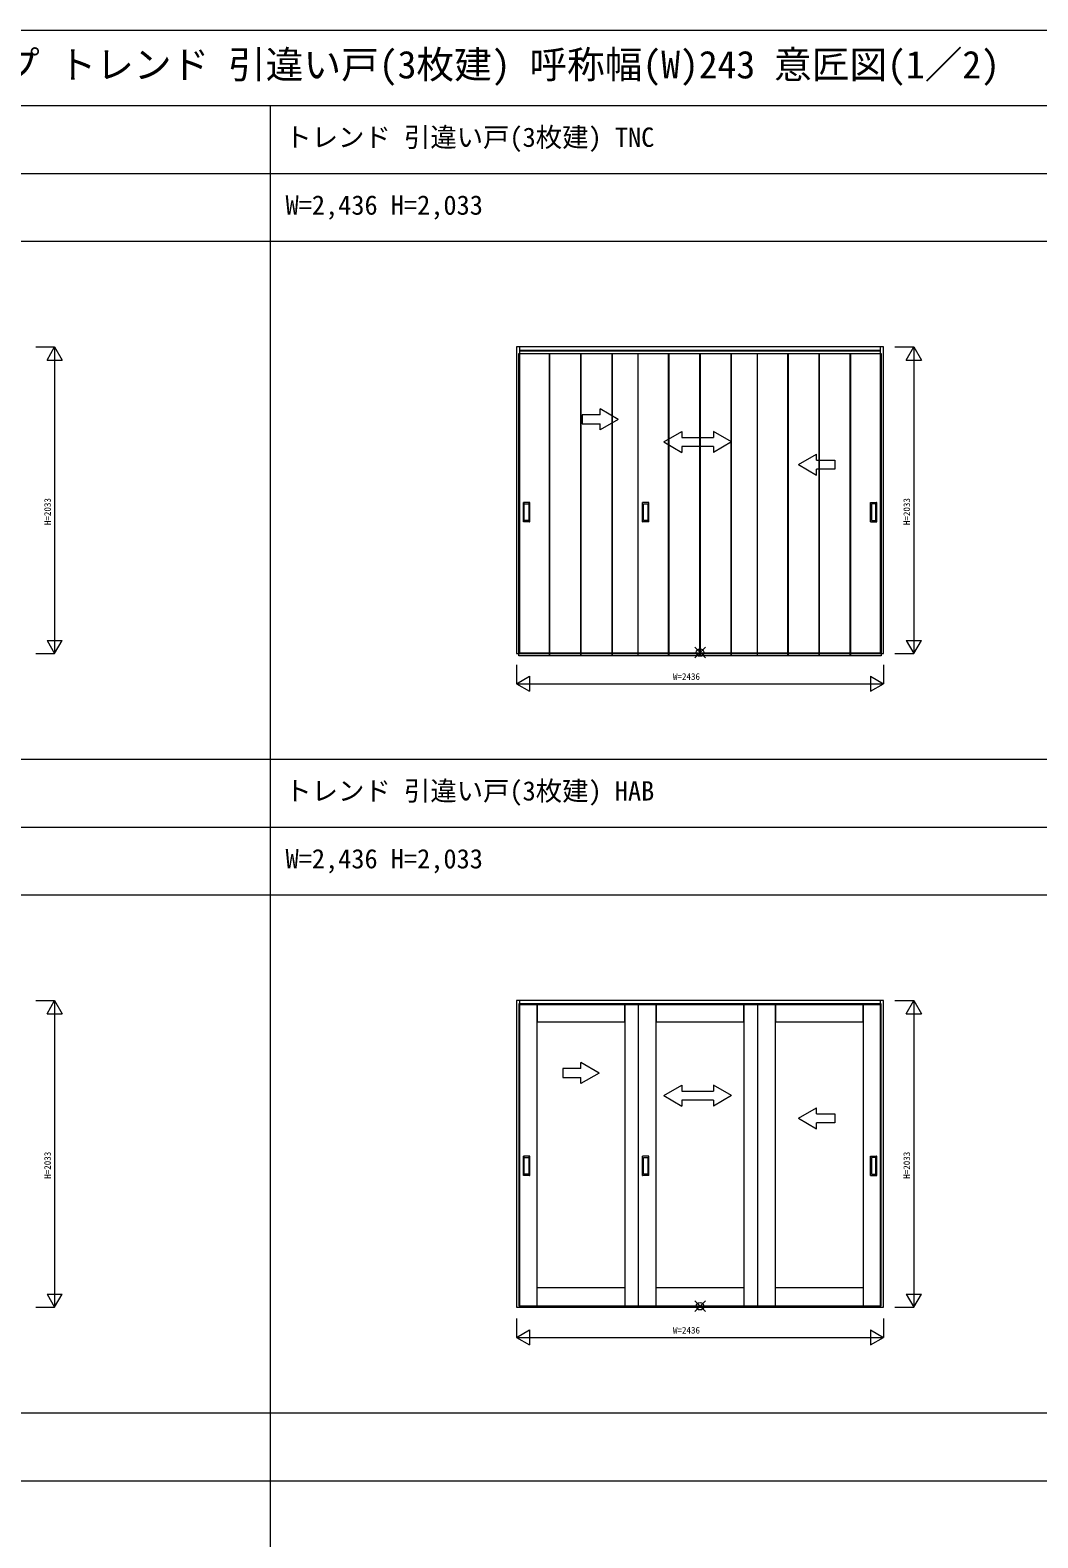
# Model space of a CAD drawing. Units: millimetres, scale not verified. Extents: x -14341 to 14341, y -10000 to 10000.
# Drawn here: x -4535 to 2150, y 1 to 10000 of the extents above; entities that cross this region are included whole.
import ezdxf
from ezdxf.enums import TextEntityAlignment as Align

# ---------------------------------------------------------------- set-up
doc = ezdxf.new("R2010")
doc.units = ezdxf.units.MM
doc.header["$LTSCALE"] = 50
doc.layers.add('0-0_0', color=7, linetype='Continuous')
for name, color, linetype, lineweight in [('0-1_YKK_F1', 7, 'Continuous', 18), ('0-2_YKK_IN', 1, 'Continuous', 18), ('0-3_YKK_A1', 4, 'Continuous', 18), ('0-4_YKK_N1', 2, 'Continuous', 18)]:
    doc.layers.add(name, color=color, linetype=linetype, lineweight=lineweight)
doc.styles.add('ＭＳ ゴシック', font='')
doc.styles.get('ＭＳ ゴシック').set_extended_font_data('MS Gothic')

msp = doc.modelspace()

# ---------------------------------------------------------------- linework, layer by layer
at = {"layer": '0-1_YKK_F1'}
for p, q in [((-14340.51, 10000), (14340.51, 10000)), ((-14340.51, 9500), (14159.49, 9500)), ((-2940.51, -10000), (-2940.51, 9500)), ((-14340.51, 9050), (14159.49, 9050)), ((-14340.51, 8600), (14159.49, 8600)), ((-14340.51, 5165), (14159.49, 5165)), ((-14340.51, 4715), (14159.49, 4715)), ((-14340.51, 4265), (14159.49, 4265)), ((-14340.51, 830), (14159.49, 830)), ((-14340.51, 380), (14159.49, 380))]:
    msp.add_line(p, q, dxfattribs=at)
at = {"layer": '0-2_YKK_IN'}
for p, q in [((-125.86, 5837.14), (-55.15, 5907.86)), ((-125.86, 5907.86), (-55.15, 5837.14)), ((-125.86, 1502.14), (-55.15, 1572.86)), ((-125.86, 1572.86), (-55.15, 1502.14))]:
    msp.add_line(p, q, dxfattribs=at)
for centre in [(-90.51, 5872.5), (-90.51, 1537.5)]:
    msp.add_circle(centre, 25, dxfattribs=at)
at = {"layer": '0-3_YKK_A1'}
for p, q in [((-1288.51, 7899), (-1288.51, 5866)), ((1107.49, 5866), (1107.49, 7899)), ((-1292.01, 7854.95), (-469.01, 7854.95)), ((-1292.01, 5850.95), (-1292.01, 7854.95)), ((1107.49, 7875), (-1288.51, 7875)), ((1107.49, 7872), (-1288.51, 7872)), ((-1090.26, 5850.95), (-1090.26, 7854.95)), ((-1086.26, 5850.95), (-1086.26, 7854.95)), ((-882.51, 5850.95), (-882.51, 7854.95)), ((-878.51, 5850.95), (-878.51, 7854.95)), ((-674.76, 5850.95), (-674.76, 7854.95)), ((-670.76, 5850.95), (-670.76, 7854.95)), ((-501.01, 7854.95), (319.99, 7854.95)), ((-501.01, 5850.95), (-501.01, 7854.95)), ((-299.76, 5850.95), (-299.76, 7854.95)), ((-295.76, 5850.95), (-295.76, 7854.95)), ((-92.51, 5850.95), (-92.51, 7854.95)), ((-88.51, 5850.95), (-88.51, 7854.95)), ((114.74, 5850.95), (114.74, 7854.95)), ((118.74, 5850.95), (118.74, 7854.95)), ((289.99, 5850.95), (289.99, 7854.95)), ((491.24, 5850.95), (491.24, 7854.95)), ((495.24, 5850.95), (495.24, 7854.95)), ((698.49, 5850.95), (698.49, 7854.95)), ((702.49, 5850.95), (702.49, 7854.95)), ((905.74, 5850.95), (905.74, 7854.95)), ((909.74, 5850.95), (909.74, 7854.95)), ((-633.01, 7419), (-753.01, 7488.28)), ((-753.01, 7449), (-753.01, 7488.28)), ((-633.01, 7419), (-753.01, 7349.72)), ((-753.01, 7349.72), (-753.01, 7389)), ((-331.01, 7269), (-211.01, 7338.28)), ((-211.01, 7338.28), (-211.01, 7299)), ((-211.01, 7299), (-1.01, 7299)), ((-1.01, 7338.28), (-1.01, 7299)), ((118.99, 7269), (-1.01, 7338.28)), ((-331.01, 7269), (-211.01, 7199)), ((-211.01, 7239), (-211.01, 7199)), ((-1.01, 7239), (-211.01, 7239)), ((118.99, 7269), (-1.01, 7199)), ((-1.01, 7239), (-1.01, 7199)), ((562.99, 7119), (682.99, 7188.28)), ((562.99, 7119), (682.99, 7049.72)), ((682.99, 7149), (682.99, 7188.28)), ((682.99, 7049.72), (682.99, 7089)), ((-1263.01, 6739.5), (-1263.01, 6867.5)), ((-1222.01, 6868.5), (-1262.01, 6868.5)), ((-1257.01, 6749.5), (-1257.01, 6857.5)), ((-1256.01, 6858.5), (-1228.01, 6858.5)), ((-1227.01, 6857.5), (-1227.01, 6749.5)), ((-1221.01, 6739.5), (-1221.01, 6867.5)), ((-472.01, 6739.5), (-472.01, 6867.5)), ((-431.01, 6868.5), (-471.01, 6868.5)), ((-466.01, 6749.5), (-466.01, 6857.5)), ((-465.01, 6858.5), (-437.01, 6858.5)), ((-436.01, 6857.5), (-436.01, 6749.5)), ((-430.01, 6739.5), (-430.01, 6867.5)), ((1039.99, 6739.5), (1039.99, 6867.5)), ((1040.99, 6868.5), (1080.99, 6868.5)), ((1045.99, 6857.5), (1045.99, 6749.5)), ((1074.99, 6858.5), (1046.99, 6858.5)), ((1075.99, 6749.5), (1075.99, 6857.5)), ((1081.99, 6739.5), (1081.99, 6867.5)), ((-1222.01, 6738.5), (-1262.01, 6738.5)), ((-1228.01, 6748.5), (-1256.01, 6748.5)), ((-431.01, 6738.5), (-471.01, 6738.5)), ((-437.01, 6748.5), (-465.01, 6748.5)), ((1040.99, 6738.5), (1080.99, 6738.5)), ((1046.99, 6748.5), (1074.99, 6748.5)), ((-469.01, 5850.95), (-1292.01, 5850.95)), ((-1288.51, 5870), (1107.49, 5870)), ((-1288.51, 5866), (1107.49, 5866)), ((319.99, 5850.95), (-501.01, 5850.95)), ((1110.99, 5850.95), (289.99, 5850.95)), ((-1288.51, 3564), (-1288.51, 1531)), ((1107.49, 3540), (-1288.51, 3540)), ((1107.49, 3537), (-1288.51, 3537)), ((1107.49, 1531), (1107.49, 3564)), ((-760.51, 3084), (-880.51, 3153.28)), ((-880.51, 3114), (-880.51, 3153.28)), ((-760.51, 3084), (-880.51, 3014.72)), ((-880.51, 3014.72), (-880.51, 3054)), ((-331.01, 2934), (-211.01, 3003.28)), ((-211.01, 3003.28), (-211.01, 2964)), ((-1.01, 3003.28), (-1.01, 2964)), ((118.99, 2934), (-1.01, 3003.28)), ((-331.01, 2934), (-211.01, 2864)), ((-211.01, 2964), (-1.01, 2964)), ((-211.01, 2904), (-211.01, 2864)), ((-1.01, 2904), (-211.01, 2904)), ((118.99, 2934), (-1.01, 2864)), ((-1.01, 2904), (-1.01, 2864)), ((562.99, 2784), (682.99, 2853.28)), ((682.99, 2814), (682.99, 2853.28)), ((562.99, 2784), (682.99, 2714.72)), ((682.99, 2714.72), (682.99, 2754)), ((-1263.01, 2404.5), (-1263.01, 2532.5)), ((-1222.01, 2533.5), (-1262.01, 2533.5)), ((-1257.01, 2414.5), (-1257.01, 2522.5)), ((-1256.01, 2523.5), (-1228.01, 2523.5)), ((-1227.01, 2522.5), (-1227.01, 2414.5)), ((-1221.01, 2404.5), (-1221.01, 2532.5)), ((-472.01, 2404.5), (-472.01, 2532.5)), ((-431.01, 2533.5), (-471.01, 2533.5)), ((-466.01, 2414.5), (-466.01, 2522.5)), ((-465.01, 2523.5), (-437.01, 2523.5)), ((-436.01, 2522.5), (-436.01, 2414.5)), ((-430.01, 2404.5), (-430.01, 2532.5)), ((1039.99, 2404.5), (1039.99, 2532.5)), ((1040.99, 2533.5), (1080.99, 2533.5)), ((1045.99, 2522.5), (1045.99, 2414.5)), ((1074.99, 2523.5), (1046.99, 2523.5)), ((1075.99, 2414.5), (1075.99, 2522.5)), ((1081.99, 2404.5), (1081.99, 2532.5)), ((-1222.01, 2403.5), (-1262.01, 2403.5)), ((-1228.01, 2413.5), (-1256.01, 2413.5)), ((-431.01, 2403.5), (-471.01, 2403.5)), ((-437.01, 2413.5), (-465.01, 2413.5)), ((1040.99, 2403.5), (1080.99, 2403.5)), ((1046.99, 2413.5), (1074.99, 2413.5)), ((-589.01, 1659), (-1172.01, 1659)), ((199.99, 1659), (-381.01, 1659)), ((990.99, 1659), (409.99, 1659)), ((-1288.51, 1535), (1107.49, 1535)), ((-1288.51, 1531), (1107.49, 1531)), ((-1172.01, 1539), (-589.01, 1539)), ((-589.01, 1539), (-469.01, 1539)), ((-381.01, 1539), (199.99, 1539)), ((199.99, 1539), (319.99, 1539)), ((409.99, 1539), (990.99, 1539))]:
    msp.add_line(p, q, dxfattribs=at)
for points in [[(1107.49, 5866), (1127.49, 5866), (1127.49, 7899), (-1308.51, 7899), (-1308.51, 5866), (-1288.51, 5866)], [(289.99, 7854.95), (1110.99, 7854.95), (1110.99, 5850.95)], [(-753.01, 7449), (-873.01, 7449), (-873.01, 7389), (-753.01, 7389)], [(682.99, 7149), (802.99, 7149), (802.99, 7089), (682.99, 7089)], [(1107.49, 1531), (1127.49, 1531), (1127.49, 3564), (-1308.51, 3564), (-1308.51, 1531), (-1288.51, 1531)], [(-469.01, 3543), (-589.01, 3543), (-589.01, 1539)], [(319.99, 3543), (199.99, 3543), (199.99, 1539)], [(-880.51, 3114), (-1000.51, 3114), (-1000.51, 3054), (-880.51, 3054)], [(682.99, 2814), (802.99, 2814), (802.99, 2754), (682.99, 2754)]]:
    msp.add_lwpolyline(points, dxfattribs=at)
for points in [[(-1292.01, 1539), (-1172.01, 1539), (-1172.01, 3543), (-1292.01, 3543)], [(-1172.01, 3423), (-589.01, 3423), (-589.01, 3543), (-1172.01, 3543)], [(-501.01, 1539), (-381.01, 1539), (-381.01, 3543), (-501.01, 3543)], [(-381.01, 3423), (199.99, 3423), (199.99, 3543), (-381.01, 3543)], [(289.99, 1539), (409.99, 1539), (409.99, 3543), (289.99, 3543)], [(409.99, 3423), (990.99, 3423), (990.99, 3543), (409.99, 3543)], [(990.99, 1539), (1110.99, 1539), (1110.99, 3543), (990.99, 3543)]]:
    msp.add_lwpolyline(points, close=True, dxfattribs=at)
for centre, start, end in [((-1262.01, 6867.5), 90, 180), ((-1256.01, 6857.5), 90, 180), ((-1228.01, 6857.5), 0, 90), ((-1222.01, 6867.5), 0, 90), ((-471.01, 6867.5), 90, 180), ((-465.01, 6857.5), 90, 180), ((-437.01, 6857.5), 0, 90), ((-431.01, 6867.5), 0, 90), ((1040.99, 6867.5), 90, 180), ((1046.99, 6857.5), 90, 180), ((1074.99, 6857.5), 360, 90), ((1080.99, 6867.5), 0, 90), ((-1262.01, 6739.5), 180, 270), ((-1256.01, 6749.5), 180, 270), ((-1228.01, 6749.5), 270, 0), ((-1222.01, 6739.5), 270, 0), ((-471.01, 6739.5), 180, 270), ((-465.01, 6749.5), 180, 270), ((-437.01, 6749.5), 270, 0), ((-431.01, 6739.5), 270, 0), ((1040.99, 6739.5), 180, 270), ((1046.99, 6749.5), 180, 270), ((1074.99, 6749.5), 270, 360), ((1080.99, 6739.5), 270, 0), ((-1262.01, 2532.5), 90, 180), ((-1256.01, 2522.5), 90, 180), ((-1228.01, 2522.5), 0, 90), ((-1222.01, 2532.5), 0, 90), ((-471.01, 2532.5), 90, 180), ((-465.01, 2522.5), 90, 180), ((-437.01, 2522.5), 0, 90), ((-431.01, 2532.5), 0, 90), ((1040.99, 2532.5), 90, 180), ((1046.99, 2522.5), 90, 180), ((1074.99, 2522.5), 360, 90), ((1080.99, 2532.5), 0, 90), ((-1262.01, 2404.5), 180, 270), ((-1256.01, 2414.5), 180, 270), ((-1228.01, 2414.5), 270, 0), ((-1222.01, 2404.5), 270, 0), ((-471.01, 2404.5), 180, 270), ((-465.01, 2414.5), 180, 270), ((-437.01, 2414.5), 270, 0), ((-431.01, 2404.5), 270, 0), ((1040.99, 2404.5), 180, 270), ((1046.99, 2414.5), 180, 270), ((1074.99, 2414.5), 270, 360), ((1080.99, 2404.5), 270, 0)]:
    msp.add_arc(centre, 1, start, end, dxfattribs=at)
at = {"layer": '0-4_YKK_N1'}
for p, q in [((-4497.51, 7899), (-4372.51, 7899)), ((-4372.51, 7899), (-4372.51, 5866)), ((1202.49, 7899), (1327.49, 7899)), ((1327.49, 7899), (1327.49, 5866)), ((-4422.51, 7812.4), (-4322.51, 7812.4)), ((1277.49, 7812.4), (1377.49, 7812.4)), ((-4422.51, 5952.6), (-4322.51, 5952.6)), ((1277.49, 5952.6), (1377.49, 5952.6)), ((-4497.51, 5866), (-4372.51, 5866)), ((1202.49, 5866), (1327.49, 5866)), ((-1308.51, 5666), (-1221.91, 5716)), ((-1221.91, 5716), (-1221.91, 5616)), ((1040.89, 5716), (1127.49, 5666)), ((1127.49, 5791), (1127.49, 5666)), ((-1308.51, 5666), (-1221.91, 5616)), ((-4497.51, 3564), (-4372.51, 3564)), ((-4372.51, 3564), (-4372.51, 1531)), ((1202.49, 3564), (1327.49, 3564)), ((1327.49, 3564), (1327.49, 1531)), ((-4422.51, 3477.4), (-4322.51, 3477.4)), ((1277.49, 3477.4), (1377.49, 3477.4)), ((-4422.51, 1617.6), (-4322.51, 1617.6)), ((1277.49, 1617.6), (1377.49, 1617.6)), ((-4497.51, 1531), (-4372.51, 1531)), ((1202.49, 1531), (1327.49, 1531)), ((1127.49, 1456), (1127.49, 1331)), ((-1308.51, 1331), (-1221.91, 1381)), ((-1308.51, 1331), (-1221.91, 1281)), ((-1221.91, 1381), (-1221.91, 1281)), ((1040.89, 1381), (1127.49, 1331))]:
    msp.add_line(p, q, dxfattribs=at)
for points in [[(-4422.51, 7812.4), (-4372.51, 7899), (-4322.51, 7812.4)], [(1277.49, 7812.4), (1327.49, 7899), (1377.49, 7812.4)], [(-4422.51, 5952.6), (-4372.51, 5866), (-4322.51, 5952.6)], [(1277.49, 5952.6), (1327.49, 5866), (1377.49, 5952.6)], [(-1308.51, 5791), (-1308.51, 5666), (1127.49, 5666)], [(1040.89, 5716), (1040.89, 5616), (1127.49, 5666)], [(-4422.51, 3477.4), (-4372.51, 3564), (-4322.51, 3477.4)], [(1277.49, 3477.4), (1327.49, 3564), (1377.49, 3477.4)], [(-4422.51, 1617.6), (-4372.51, 1531), (-4322.51, 1617.6)], [(1277.49, 1617.6), (1327.49, 1531), (1377.49, 1617.6)], [(-1308.51, 1456), (-1308.51, 1331), (1127.49, 1331)], [(1040.89, 1381), (1040.89, 1281), (1127.49, 1331)]]:
    msp.add_lwpolyline(points, dxfattribs=at)

# ---------------------------------------------------------------- texts
at = {"layer": '0-0_0', "style": 'ＭＳ ゴシック'}
for s, height, p in [('BVHCH06  木質インテリア建材 Smayell(スマエル) 室内引戸 ラウンドレールタイプ トレンド 引違い戸(3枚建) 呼称幅(W)243 意匠図(1／2)', 183.3, (-13840.51, 9625)), ('トレンド 引違い戸(3枚建) TNC', 128.3, (-2842.51, 9187.5)), ('W=2,436 H=2,033', 128.3, (-2840.51, 8737.5)), ('トレンド 引違い戸(3枚建) HAB', 128.3, (-2842.51, 4852.5)), ('W=2,436 H=2,033', 128.3, (-2840.51, 4402.5))]:
    msp.add_text(s, height=height, dxfattribs=at).set_placement(p, align=Align.BOTTOM_LEFT)
at = {"layer": '0-4_YKK_N1', "color": 7, "style": 'ＭＳ ゴシック'}
for p in [(-4384.51, 6717.5), (1315.49, 6717.5), (-4384.51, 2382.5), (1315.49, 2382.5)]:
    msp.add_text('H=2033', height=43.99, rotation=90, dxfattribs=at).set_placement(p, align=Align.BOTTOM_LEFT)
for p in [(-270.51, 5678), (-270.51, 1343)]:
    msp.add_text('W=2436', height=43.99, dxfattribs=at).set_placement(p, align=Align.BOTTOM_LEFT)

doc.saveas('drawing.dxf')
